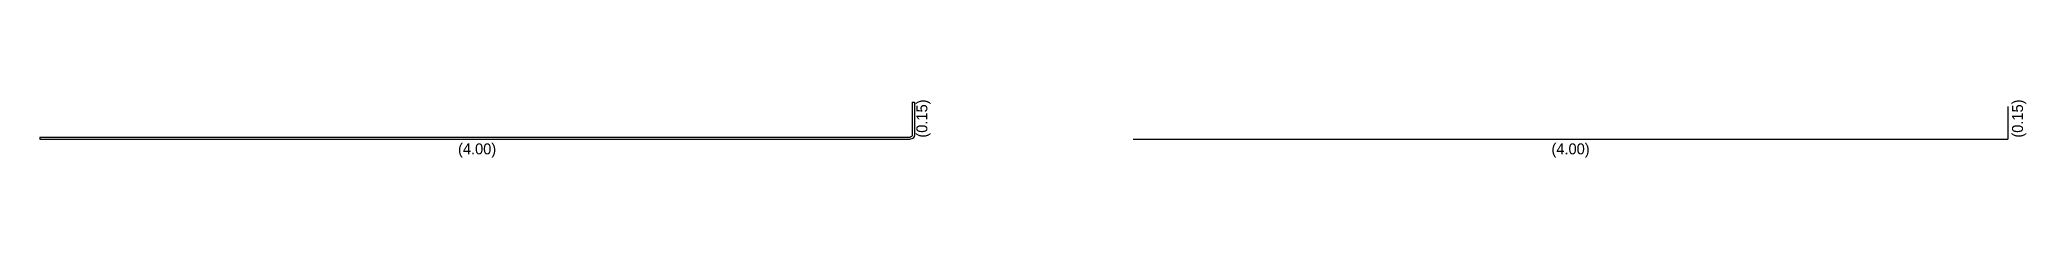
# Model space of a CAD drawing. Header units: metres. Extents: x 5 to 14.08, y 4.92 to 5.18.
import ezdxf
from ezdxf.enums import TextEntityAlignment as Align

# ---------------------------------------------------------------- set-up
doc = ezdxf.new("R2010")
doc.units = ezdxf.units.M

msp = doc.modelspace()

# ---------------------------------------------------------------- linework, layer by layer
for p, q in [((8.99, 5.17), (9, 5.17)), ((8.99, 5.17), (8.99, 5.02)), ((9, 5.17), (9, 5.02)), ((14, 5.15), (14, 5)), ((5, 5.01), (8.98, 5.01)), ((5, 5.01), (5, 5)), ((5, 5), (8.98, 5)), ((10, 5), (14, 5))]:
    msp.add_line(p, q)
at = {"extrusion": (0, 0, -1)}
for radius in [0.01, 0.02]:
    msp.add_arc((-8.98, 5.02), radius, 180, -90, dxfattribs=at)

# ---------------------------------------------------------------- texts
for p in [(9.04, 5.095), (14.05, 5.095)]:
    msp.add_text('(0.15)', height=0.05, rotation=90).set_placement(p, align=Align.MIDDLE)
for p in [(7, 4.95), (12, 4.95)]:
    msp.add_text('(4.00)', height=0.05).set_placement(p, align=Align.MIDDLE)

doc.saveas('drawing.dxf')
